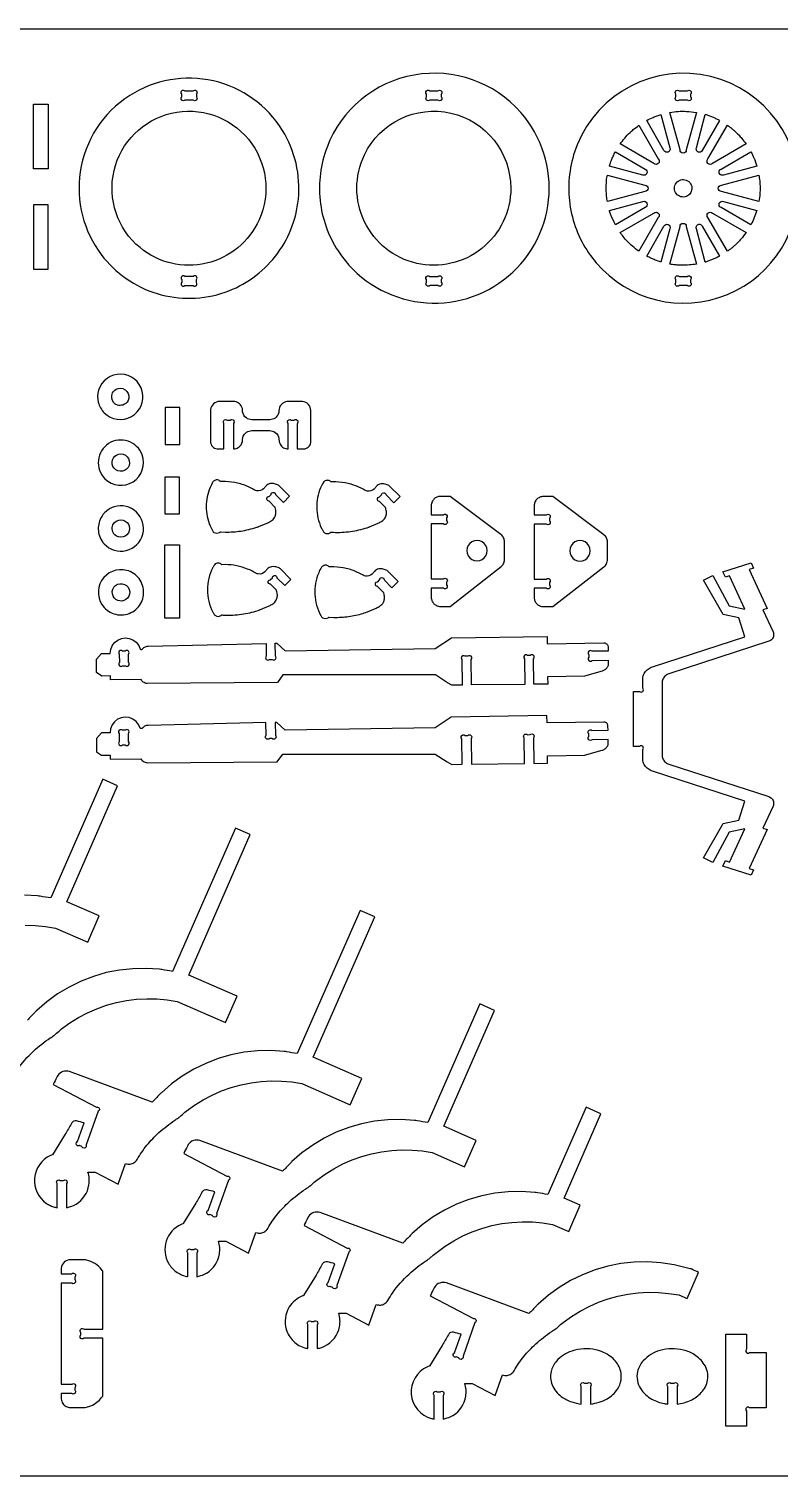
# Model space of a CAD drawing. Extents: x -818 to 922, y -599 to 344.
# Drawn here: x -257 to 232, y -599 to 344 of the extents above; entities that cross this region are included whole.
import ezdxf

# ---------------------------------------------------------------- set-up
doc = ezdxf.new("R2010")
doc.units = 0
doc.header["$MEASUREMENT"] = 0
doc.layers.get('0').update_dxf_attribs({"linetype": 'CONTINUOUS'})
doc.layers.add('SECTIONCUTEDGES', color=18, linetype='CONTINUOUS')

msp = doc.modelspace()

# ---------------------------------------------------------------- linework, layer by layer
for points in [[(922.13, 343.83), (922.13, -599.45), (-818.06, -599.45), (-818.06, 343.83)], [(-244.77, 252.69), (-254.33, 252.69), (-254.33, 294.69), (-244.77, 294.69)], [(-159.13, -40.21), (-168.69, -40.21), (-168.69, 7.64), (-159.13, 7.64)]]:
    msp.add_lwpolyline(points, close=True)
at = {"layer": 'SECTIONCUTEDGES'}
for points in [[(-210.16, 196.75, 0.158451), (-173.73, 171.37, 0.158579), (-129.36, 172.27, 0.143083), (-96.61, 195.61, 0.143219), (-81.6, 232.89, 0.081543), (-83.11, 256.23, 0.08205), (-91.96, 277.73, 0.41824), (-191.63, 300.43, 0.217104), (-223.9, 250.62, 0.09957), (-222.45, 222.25, 0.099953)], [(-55.68, 199.13, 0.43471), (52.34, 180.29, 0.435012), (63.57, 289.31, 0.263114), (-6.04, 313.8, 0.263168), (-62.9, 266.78, 0.118408), (-67.42, 232.08, 0.118485)], [(108.94, 196.2, 0.325322), (192.78, 168.69, 0.325497), (244.7, 239.99, 0.371858), (180.7, 314.15, 0.371962), (98.01, 261.67, 0.115164), (95.83, 227.63, 0.115322)], [(-155.58, 303.48), (-150.27, 303.48, -1), (-148.14, 301.36), (-148.14, 299.6, -1), (-150.27, 297.48), (-155.58, 297.48, -1), (-157.71, 299.6), (-157.71, 301.36, -1)], [(4.18, 303.48), (9.5, 303.48, -1), (11.62, 301.36), (11.62, 299.6, -1), (9.5, 297.48), (4.18, 297.48, -1), (2.06, 299.6), (2.06, 301.36, -1)], [(172.14, 297.44), (166.82, 297.44, -1), (164.7, 299.56), (164.7, 301.32, -1), (166.82, 303.44), (172.14, 303.44, -1), (174.26, 301.32), (174.26, 299.56, -1)], [(-184.9, 201.27, -0.621062), (-164.31, 288.91, -0.621375), (-107.2, 219.35, -0.233521), (-141.6, 191.1, -0.233759)], [(57, 240.01, -0.481507), (-4.39, 191.04, -0.481693), (-38.45, 261.77, -0.349808), (17.97, 288.94, -0.349977)], [(154.98, 288.05), (160.8, 266.31, -1), (156.92, 264.7), (145.67, 284.18, -0.012176), (149.88, 286.19, -0.019565), (152.58, 287.27, -0.009363), (153.78, 287.67, 0.003121)], [(178.05, 289.43), (171.48, 264.92, -1), (167.39, 264.92), (160.82, 289.43, -0.057699), (171.57, 290.1, -0.024823)], [(193.23, 284.23), (181.95, 264.7, -1), (178.07, 266.31), (183.9, 288.08, 0.006199), (184.13, 288.03, -0.0186), (184.35, 287.96), (189, 286.26, -0.018388), (191.13, 285.27, 0.006129)], [(140.55, 281.04), (153.24, 259.06, -1), (150.35, 256.17), (128.38, 268.85, -0.014778), (131.33, 272.61, -0.028539), (134.77, 276.29, -0.018438), (136.91, 278.18, -0.011345)], [(210.5, 268.86), (188.53, 256.17, -1), (185.63, 259.06), (198.31, 281.03, 0.006303), (199.88, 279.9, -0.01891), (201.42, 278.73, -0.017187), (203.26, 277.11, -0.012321), (205.69, 274.7, -0.018926), (207.69, 272.45, -0.012469)], [(125.22, 263.75), (144.71, 252.49, -1), (143.1, 248.6), (121.37, 254.42, -0.012918), (122.71, 258.3, -0.018758), (123.8, 260.9, -0.010898), (124.5, 262.33, 0.003632)], [(217.51, 254.43), (195.77, 248.61, -1), (194.16, 252.49), (213.65, 263.75, -0.026072), (215.57, 259.71, -0.02074)], [(119.98, 248.59), (144.49, 242.02, -1), (144.49, 237.92), (119.98, 231.36, 0.006429), (119.69, 233.13, -0.01929), (119.44, 234.9), (119.18, 239.97), (119.44, 245.05, -0.018896), (119.68, 246.82, 0.006298)], [(171.62, 234.7, -0.761731), (164.87, 243.37, -0.761062), (175.12, 239.39, -0.135678), (174.02, 236.57, -0.135247)], [(218.9, 231.36), (194.39, 237.93, -1), (194.38, 242.02), (218.89, 248.59, -0.005477), (219.36, 244.86, -0.027167), (219.64, 240.25, -0.022163), (219.49, 236.38, -0.016966)], [(121.33, 225.51), (143.1, 231.34, -1), (144.71, 227.46), (125.22, 216.2, -0.020623), (122.34, 222.58, -0.019978), (121.45, 225.06, -0.019766), (121.38, 225.28, 0.006588)], [(213.66, 216.2), (194.16, 227.46, -1), (195.77, 231.34), (217.51, 225.52, -0.023422), (215.83, 220.87, -0.022486)], [(128.37, 211.09), (150.35, 223.78, -1), (153.24, 220.88), (140.56, 198.91, -0.019294), (136.39, 202.23, -0.045903), (130.31, 208.5, -0.008546), (129.4, 209.67, -0.007227)], [(160.82, 190.51), (167.39, 215.02, -1), (171.49, 215.03), (178.05, 190.52, -0.013089), (173.66, 189.98, -0.036535), (166.94, 189.83, -0.015577), (164.22, 190.05, -0.012352)], [(198.32, 198.91), (185.63, 220.88, -1), (188.53, 223.78), (210.5, 211.1, -0.014529), (207.25, 206.94, -0.022653), (204.97, 204.44), (201.42, 201.21, -0.018394), (199.88, 200.04, 0.006131)], [(145.66, 195.75), (156.92, 215.25, -1), (160.81, 213.64), (154.98, 191.9, -0.012234), (151.23, 193.2, -0.017991), (148.74, 194.24, -0.010478), (147.2, 194.99, 0.003492)], [(183.9, 191.87), (178.07, 213.64, -1), (181.95, 215.25), (193.23, 195.73, 0.006248), (191.13, 194.68, -0.018746), (189, 193.68), (184.35, 191.98, -0.018599), (184.13, 191.92, 0.006199)], [(-155.58, 176.54), (-150.27, 176.54, 1), (-148.14, 178.66), (-148.14, 180.42, 1), (-150.27, 182.54), (-155.58, 182.54, 1), (-157.71, 180.42), (-157.71, 178.66, 1)], [(4.18, 182.54), (9.5, 182.54, -1), (11.62, 180.42), (11.62, 178.66, -1), (9.5, 176.54), (4.18, 176.54, -1), (2.06, 178.66), (2.06, 180.42, -1)], [(174.26, 180.38), (174.26, 178.63, -1), (172.14, 176.51), (166.82, 176.51, -1), (164.7, 178.63), (164.7, 180.38, -1), (166.82, 182.51), (172.14, 182.51, -1)], [(-208.23, 93.6, 0.75949), (-183.43, 107.59, 0.759547), (-211.89, 108.43, 0.136656), (-212.12, 100.5, 0.136693)], [(-201.99, 100.22, -0.296821), (-202.86, 106.56, -0.226812), (-199.21, 109.54, -0.287658), (-193.39, 107.59, -0.292131), (-192.66, 101.58, -0.2076), (-196.01, 98.69, -0.142803), (-199.48, 98.62, -0.06574), (-200.62, 99.09, -0.08291)], [(-130.11, 70.08), (-130.11, 86.68, 0.08601), (-130.23, 86.88, -0.186349), (-130.55, 87.77, -0.284949), (-129.68, 89.09, -0.285005), (-128.1, 88.9, -0.066648), (-128.05, 88.84, 0.145329), (-127.99, 88.8), (-126.09, 88.8, 0.08601), (-125.88, 88.92, -0.186349), (-124.99, 89.24, -0.284949), (-123.67, 88.36, -0.285005), (-123.86, 86.79, -0.066648), (-123.92, 86.74, 0.145329), (-123.96, 86.68), (-123.96, 70.08, 0.052408), (-122.21, 70.38, 0.128325), (-119.74, 71.83, 0.197605), (-118.01, 75.97, -0.097222), (-117.53, 78.34, -0.148336), (-115.4, 80.94, -0.139985), (-112.01, 82.03), (-100.21, 82.03, -0.145828), (-96.73, 80.87, -0.209993), (-94.29, 76.84, -0.026239), (-94.2, 75.75, 0.09194), (-93.78, 73.77, 0.131652), (-91.9, 71.32, 0.131653), (-89.04, 70.13, 0.024549), (-88.65, 70.1, -0.008181), (-88.26, 70.08), (-88.26, 86.68, 0.08601), (-88.38, 86.88, -0.186349), (-88.7, 87.77, -0.284949), (-87.83, 89.09, -0.285005), (-86.25, 88.9, -0.066648), (-86.2, 88.84, 0.145329), (-86.14, 88.8), (-84.38, 88.8, 0.079593), (-84.15, 88.93, -0.210465), (-83.11, 89.22, -0.269976), (-81.92, 88.28, -0.269963), (-82.16, 86.79, -0.065724), (-82.21, 86.73, 0.145463), (-82.26, 86.68), (-82.26, 70.08, 0.002017), (-77.98, 70.12, 0.096696), (-76.38, 70.46, 0.147636), (-74.31, 72.18, 0.140954), (-73.46, 74.86), (-73.46, 95.08, 0.17911), (-75.08, 99.12, 0.186027), (-78.83, 101.02, 0.012625), (-79.03, 101.04, 0.006307), (-79.44, 101.05), (-88.26, 101.05, 0.145828), (-91.74, 99.89, 0.209993), (-94.18, 95.86, 0.026239), (-94.27, 94.77, -0.09194), (-94.69, 92.79, -0.148336), (-96.82, 90.19, -0.139985), (-100.21, 89.1), (-112.01, 89.1, -0.145828), (-115.49, 90.26, -0.209993), (-117.94, 94.3, -0.026239), (-118.02, 95.39, 0.09194), (-118.44, 97.37, 0.148336), (-120.58, 99.97, 0.139985), (-123.96, 101.05), (-132.93, 101.05, 0.17911), (-136.97, 99.44, 0.186027), (-138.87, 95.69, 0.012625), (-138.89, 95.49, 0.006307), (-138.91, 95.08), (-138.91, 74.86, 0.17911), (-137.62, 71.63, 0.185411), (-134.61, 70.11, 0.029365), (-133.71, 70.07, -0.004893)], [(-207.84, 50.67, 0.351914), (-189.45, 48.66, 0.351881), (-183.53, 66.19, 0.47942), (-205.35, 73.56, 0.479384)], [(-201.78, 57.51, -0.256361), (-202.81, 62.88, -0.256996), (-198.83, 66.61, -0.591095), (-192.02, 59.36, -0.591899)], [(-91.38, 35.19), (-87.3, 39.23), (-94.11, 46.1, 0.061834), (-95.1, 46.7, 0.071753), (-97.82, 47.48, 0.070796), (-99.91, 47.47, 0.180454), (-102.81, 45.87, 0.028701), (-103.5, 44.96, -0.064537), (-104.26, 44.11, -0.217452), (-108.7, 42.78, -0.101565), (-110.13, 43.29, 0.041153), (-115.57, 45.99, 0.049712), (-123.12, 48.16, 0.047932), (-131.24, 48.85, 0.029051), (-132.17, 48.78, -0.120977), (-132.41, 48.81, -0.127528), (-132.63, 48.96, 0.109877), (-133.48, 49.6, 0.146598), (-135.25, 49.84, 0.139937), (-136.93, 49.05, 0.08355), (-137.36, 48.54, 0.02938), (-139.17, 44.92, 0.101616), (-141.7, 32.57, 0.099445), (-139.17, 19.94, 0.034322), (-137.41, 16.44, 0.123945), (-136.63, 15.66, 0.1368), (-134.79, 15.14, 0.136799), (-132.94, 15.66, 0.077822), (-132.69, 15.87, -0.14103), (-132.41, 16.06), (-129.21, 15.9, 0.043069), (-119.07, 16.55, 0.041404), (-108.79, 18.99, 0.004978), (-107.85, 19.31, 0.008098), (-107.28, 19.52), (-101.57, 21.93, 0.024375), (-99.29, 23.14, 0.129126), (-97.12, 25.35, 0.09051), (-96.28, 27.73, 0.090384), (-96.33, 30.25, 0.012931), (-96.71, 31.87, 0.06611), (-96.83, 32.17), (-100.69, 36.06, 0.08601), (-100.92, 36.12, -0.186349), (-101.77, 36.53, -0.284949), (-102.08, 38.08, -0.285005), (-100.83, 39.05, -0.066648), (-100.75, 39.05, 0.145329), (-100.67, 39.06), (-99.42, 40.3, 0.08601), (-99.37, 40.53, -0.186349), (-98.95, 41.38, -0.284949), (-97.4, 41.69, -0.285005), (-96.43, 40.44, -0.066648), (-96.43, 40.36, 0.145329), (-96.42, 40.28)], [(-19.3, 34.94), (-15.22, 38.99), (-22.03, 45.85, 0.061834), (-23.02, 46.45, 0.071753), (-25.74, 47.23, 0.070796), (-27.83, 47.22, 0.180454), (-30.73, 45.62, 0.028701), (-31.43, 44.71, -0.064537), (-32.18, 43.86, -0.217452), (-36.62, 42.53, -0.101565), (-38.05, 43.04, 0.041153), (-43.49, 45.75, 0.049712), (-51.05, 47.91, 0.047932), (-59.16, 48.6, 0.029051), (-60.09, 48.53, -0.120977), (-60.33, 48.56, -0.143915), (-60.61, 48.77, 0.106181), (-61.11, 49.2, 0.153336), (-63.04, 49.59, 0.153374), (-64.86, 48.8, 0.08355), (-65.28, 48.29, 0.02938), (-67.09, 44.67, 0.105944), (-69.62, 31.78, 0.10377), (-66.64, 18.7, 0.006426), (-66.41, 18.21, 0.006464), (-66.16, 17.72, 0.0153), (-65.25, 16.1, 0.121465), (-64.56, 15.41, 0.1368), (-62.71, 14.89, 0.136799), (-60.87, 15.41, 0.078657), (-60.61, 15.62, -0.143569), (-60.33, 15.81, -0.1092), (-60.01, 15.83, 0.026431), (-58.73, 15.71, 0.044729), (-47.58, 16.24, 0.044729), (-36.71, 18.74, 0.004978), (-35.77, 19.06, 0.008098), (-35.2, 19.27), (-29.49, 21.68, 0.024375), (-27.22, 22.89, 0.129126), (-25.04, 25.1, 0.09051), (-24.18, 27.53, 0.094759), (-24.25, 30, 0.002266), (-24.6, 31.55, 0.072469), (-24.75, 31.92), (-28.61, 35.81, 0.08601), (-28.84, 35.87, -0.186349), (-29.69, 36.28, -0.284949), (-30, 37.83, -0.285005), (-28.75, 38.8, -0.066648), (-28.67, 38.8, 0.145329), (-28.59, 38.81), (-27.35, 40.05, 0.08601), (-27.29, 40.28, -0.186349), (-26.88, 41.13, -0.284949), (-25.32, 41.44, -0.285005), (-24.35, 40.19, -0.066648), (-24.36, 40.11, 0.145329), (-24.35, 40.04)], [(5.12, 27.19), (13.04, 27.19, -1), (15.16, 25.07), (15.16, 23.31, -1), (13.04, 21.19), (5.12, 21.19), (5.12, -14.67), (13.04, -14.67, -1), (15.16, -16.79), (15.16, -18.54, -1), (13.04, -20.67), (5.12, -20.67), (5.12, -26.62), (5.15, -27.23), (5.24, -27.82), (5.39, -28.4), (5.59, -28.94), (5.84, -29.47), (6.14, -29.96), (6.48, -30.42), (6.87, -30.84), (7.29, -31.23), (7.75, -31.57), (8.24, -31.87), (8.77, -32.12), (9.32, -32.33), (9.89, -32.47), (10.48, -32.56), (11.09, -32.59), (17.36, -32.59), (50.62, -6.67), (51.14, -6.21), (51.6, -5.71), (51.99, -5.16), (52.32, -4.58), (52.58, -3.95), (52.77, -3.31), (52.89, -2.64), (52.93, -1.95), (52.93, 9.47), (52.89, 10.17), (52.76, 10.85), (52.57, 11.51), (52.29, 12.14), (51.95, 12.74), (51.54, 13.29), (51.07, 13.8), (50.53, 14.25), (17.36, 39.12), (11.09, 39.12), (10.48, 39.09), (9.89, 39), (9.32, 38.85), (8.77, 38.65), (8.24, 38.4), (7.75, 38.1), (7.29, 37.75), (6.87, 37.37), (6.48, 36.94), (6.14, 36.48), (5.84, 35.99), (5.59, 35.47), (5.39, 34.92), (5.24, 34.35), (5.15, 33.75), (5.12, 33.14)], [(74.03, -30.95), (74.45, -31.34), (74.91, -31.68), (75.41, -31.98), (75.93, -32.23), (76.48, -32.43), (77.05, -32.58), (77.64, -32.67), (78.25, -32.7), (84.52, -32.7), (117.78, -6.77), (118.3, -6.32), (118.76, -5.82), (119.15, -5.27), (119.48, -4.68), (119.74, -4.06), (119.93, -3.42), (120.05, -2.75), (120.09, -2.06), (120.09, 9.36), (120.05, 10.06), (119.92, 10.75), (119.73, 11.41), (119.46, 12.04), (119.11, 12.63), (118.7, 13.19), (118.23, 13.69), (117.7, 14.14), (84.52, 39.01), (78.25, 39.01), (77.64, 38.98), (77.05, 38.89), (76.48, 38.74), (75.93, 38.54), (75.41, 38.29), (74.91, 37.99), (74.45, 37.65), (74.03, 37.26), (73.64, 36.84), (73.3, 36.38), (73, 35.88), (72.75, 35.36), (72.55, 34.81), (72.4, 34.24), (72.31, 33.65), (72.28, 33.03), (72.28, 27.08), (80.2, 27.08, -1), (82.32, 24.96), (82.32, 23.2, -1), (80.2, 21.08), (72.28, 21.08), (72.28, -14.77), (80.2, -14.77, -1), (82.32, -16.9), (82.32, -18.65, -1), (80.2, -20.77), (72.28, -20.77), (72.28, -26.73), (72.31, -27.34), (72.4, -27.93), (72.55, -28.5), (72.75, -29.05), (73, -29.57), (73.3, -30.07), (73.64, -30.53)], [(-208.31, 8.25, 0.275549), (-193.83, 3.84, 0.275918), (-183.08, 14.49, 0.271811), (-187.21, 28.88, 0.271922), (-201.78, 32.28, 0.199937), (-210.41, 25.07, 0.143119), (-212.07, 16.67, 0.083089), (-210.92, 12.25, 0.079579)], [(-202.24, 15.24, -0.155223), (-202.98, 18.86, -0.313109), (-198.81, 23.68, -0.57487), (-191.92, 16.69, -0.57607), (-201.4, 14.17, -0.029852), (-201.91, 14.75, -0.039166)], [(-208.23, -33.34, 0.173943), (-199.49, -37.98, 0.17116), (-189.64, -36.04, 0.170359), (-183.55, -28.8, 0.164201), (-183.19, -19.02, 0.092351), (-185.55, -14.41, 0.167008), (-193.61, -9.11, 0.331227), (-209.94, -15.79, 0.331553)], [(-90.49, -19.02), (-86.41, -14.97), (-93.22, -8.11, 0.061834), (-94.21, -7.51, 0.071753), (-96.93, -6.73, 0.070796), (-99.03, -6.74, 0.180454), (-101.92, -8.34, 0.028701), (-102.62, -9.25, -0.064537), (-103.37, -10.1, -0.217452), (-107.81, -11.43, -0.101565), (-109.24, -10.92, 0.041153), (-114.68, -8.21, 0.046108), (-121.81, -6.11, 0.046145), (-129.2, -5.35), (-131.52, -5.4, -0.12534), (-131.74, -5.24, 0.109514), (-132.6, -4.6, 0.209609), (-135.21, -4.58, 0.125437), (-136.29, -5.4, 0.040174), (-136.5, -5.72, 0.008606), (-137.35, -7.32, 0.118988), (-140.84, -21.78, 0.118988), (-137.35, -36.24, 0.017441), (-136.46, -37.84, 0.121465), (-135.75, -38.55, 0.1368), (-133.9, -39.06, 0.136799), (-132.06, -38.55, 0.078657), (-131.8, -38.33, -0.143569), (-131.52, -38.15, -0.1092), (-131.2, -38.13, 0.026431), (-129.92, -38.25, 0.044729), (-118.78, -37.72, 0.044729), (-107.9, -35.22, 0.004978), (-106.96, -34.9, 0.008098), (-106.39, -34.69), (-100.68, -32.27, 0.030376), (-98.32, -30.98, 0.135943), (-96.01, -28.46, 0.086245), (-95.35, -26.32, 0.081858), (-95.44, -23.96, 0.012931), (-95.82, -22.34, 0.06611), (-95.94, -22.04), (-99.8, -18.15, 0.08601), (-100.03, -18.09, -0.186349), (-100.88, -17.68, -0.284949), (-101.19, -16.13, -0.285005), (-99.94, -15.16, -0.066648), (-99.86, -15.16, 0.145329), (-99.79, -15.15), (-98.54, -13.91, 0.08601), (-98.48, -13.68, -0.186349), (-98.07, -12.83, -0.284949), (-96.51, -12.51, -0.285005), (-95.54, -13.77, -0.066648), (-95.55, -13.85, 0.145329), (-95.54, -13.92)], [(-20.55, -20.41), (-16.48, -16.37), (-23.29, -9.51, 0.061834), (-24.27, -8.91, 0.071753), (-26.99, -8.13, 0.070796), (-29.09, -8.14, 0.180454), (-31.99, -9.73, 0.028701), (-32.68, -10.64, -0.064537), (-33.44, -11.5, -0.217452), (-37.88, -12.82, -0.101565), (-39.31, -12.31, 0.041153), (-44.75, -9.61, 0.049712), (-52.3, -7.44, 0.047932), (-60.42, -6.76, 0.030378), (-61.35, -6.82, -0.12906), (-61.59, -6.8, -0.124737), (-61.75, -6.68, 0.087165), (-62.36, -6.16, 0.160133), (-64.26, -5.75, 0.153374), (-66.11, -6.55, 0.08355), (-66.54, -7.07, 0.02938), (-68.34, -10.68, 0.114664), (-70.84, -24.67, 0.112453), (-66.9, -38.6, 0.018916), (-66.49, -39.29, 0.113433), (-65.81, -39.95, 0.1368), (-63.97, -40.46, 0.136799), (-62.12, -39.95, 0.077822), (-61.87, -39.73, -0.14103), (-61.58, -39.55), (-58.39, -39.71, 0.039745), (-48.84, -39.16, 0.039745), (-39.49, -37.1, 0.006634), (-37.68, -36.52, 0.009757), (-36.46, -36.09), (-30.74, -33.67, 0.030376), (-28.38, -32.38, 0.135943), (-26.08, -29.85, 0.086245), (-25.42, -27.71, 0.081858), (-25.51, -25.36, 0.012931), (-25.88, -23.74, 0.06611), (-26.01, -23.44), (-29.86, -19.55, 0.08601), (-30.09, -19.49, -0.186349), (-30.95, -19.08, -0.284949), (-31.26, -17.52, -0.285005), (-30.01, -16.55, -0.066648), (-29.93, -16.56, 0.145329), (-29.85, -16.55), (-28.6, -15.31, 0.08601), (-28.54, -15.08, -0.186349), (-28.13, -14.22, -0.284949), (-26.58, -13.91, -0.285005), (-25.61, -15.16, -0.066648), (-25.61, -15.24, 0.145329), (-25.6, -15.32)], [(195.43, -201.81), (197.03, -198.31), (199.78, -199.2), (209.75, -177.5), (199.39, -179.76), (188.7, -199.54), (182.78, -196.41), (195.56, -174.15), (205.67, -171.94), (209.69, -159.56), (149.36, -139.99), (148.61, -139.71), (147.89, -139.37), (147.2, -138.97), (146.54, -138.52), (145.93, -138.01), (145.36, -137.46), (144.84, -136.85), (144.37, -136.21), (143.95, -135.53), (143.6, -134.82), (143.3, -134.08), (143.07, -133.32), (143.07, -126.02, 1), (140.95, -123.9), (137.15, -123.9), (137.15, -88.03), (140.95, -88.03, 1), (143.07, -85.91), (143.07, -78.61), (143.3, -77.85), (143.6, -77.11), (143.95, -76.4), (144.37, -75.72), (144.84, -75.08), (145.36, -74.48), (145.93, -73.92), (146.54, -73.41), (147.2, -72.96), (147.89, -72.56), (148.61, -72.22), (149.36, -71.95), (209.69, -52.37), (205.67, -39.99), (195.56, -37.78), (182.78, -15.52), (188.7, -12.39), (199.39, -32.17), (209.75, -34.43), (199.78, -12.73), (197.03, -13.62), (195.43, -10.12), (213.75, -4.17), (215.36, -7.68), (212.61, -8.57), (224.27, -33.95), (221.52, -34.84), (228.08, -49.12), (228.3, -49.72), (228.44, -50.34), (228.49, -50.98), (228.45, -51.61), (228.33, -52.24), (228.11, -52.84), (227.81, -53.4), (227.44, -53.92), (227, -54.38), (226.5, -54.78), (225.94, -55.1), (225.35, -55.34), (160.19, -76.48), (159.55, -76.72), (158.94, -77.03), (158.37, -77.41), (157.84, -77.84), (157.35, -78.32), (156.92, -78.85), (156.55, -79.43), (156.24, -80.04), (155.99, -80.68), (155.81, -81.34), (155.71, -82.01), (155.67, -82.7), (155.67, -129.23), (155.71, -129.92), (155.81, -130.59), (155.99, -131.25), (156.24, -131.89), (156.55, -132.5), (156.92, -133.08), (157.35, -133.61), (157.84, -134.1), (158.37, -134.53), (158.94, -134.9), (159.55, -135.21), (160.19, -135.46), (225.35, -156.6), (225.94, -156.83), (226.5, -157.15), (227, -157.55), (227.44, -158.01), (227.81, -158.53), (228.11, -159.09), (228.33, -159.69), (228.45, -160.32), (228.49, -160.96), (228.44, -161.59), (228.3, -162.22), (228.08, -162.81), (221.52, -177.09), (224.27, -177.98), (212.61, -203.36), (215.36, -204.26), (213.75, -207.76)], [(-202.42, -25.87, -0.600683), (-196.48, -17.78, -0.6007), (-193.09, -27.22, -0.249453), (-198.12, -29.03, -0.249466)], [(-213.22, -75.64), (-213.27, -67.05), (-209.95, -63.35), (-204.32, -63.27), (-204.02, -60.68), (-203.05, -58.26), (-201.5, -56.16), (-199.45, -54.55), (-197.06, -53.51), (-194.48, -53.13), (-191.89, -53.44), (-189.47, -54.4), (-187.38, -55.95), (-185.76, -58), (-184.73, -60.39), (-184.61, -60.47), (-184.49, -60.54), (-184.36, -60.59), (-184.23, -60.62), (-184.09, -60.64), (-183.95, -60.64), (-183.82, -60.62), (-183.68, -60.58), (-183.56, -60.52), (-183.44, -60.45), (-183.33, -60.36), (-183.23, -60.26), (-182.83, -59.83), (-182.37, -59.45), (-181.87, -59.13), (-181.33, -58.87), (-180.77, -58.68), (-180.19, -58.55), (-179.59, -58.5), (-102.64, -56.71), (-102.54, -65.02, 1), (-100.39, -67.12), (-98.63, -67.1, 1), (-96.54, -64.95), (-96.64, -56.57), (-95.56, -56.55), (-90.14, -61.57), (7.73, -60.12), (18.24, -53.09), (80.67, -52.17), (80.74, -56.95), (117.74, -56.35), (118.09, -56.36), (118.44, -56.42), (118.78, -56.52), (119.1, -56.67), (119.39, -56.86), (119.66, -57.09), (119.9, -57.35), (120.09, -57.64), (120.25, -57.96), (120.36, -58.3), (120.42, -58.64), (120.44, -58.99), (120.51, -61.66), (110, -61.83, 1), (107.91, -63.98), (107.94, -65.74, 1), (110.1, -67.82), (120.58, -67.66), (120.62, -70.63), (120.48, -71.11), (120.3, -71.58), (120.08, -72.03), (119.82, -72.46), (119.52, -72.86), (119.19, -73.23), (118.82, -73.58), (118.43, -73.89), (118.01, -74.16), (117.57, -74.4), (117.11, -74.59), (116.63, -74.75), (105.17, -78.01), (81.03, -78.39), (81.11, -83.18), (72.11, -83.31), (71.87, -66.62, 1), (69.72, -64.53), (67.96, -64.56, 1), (65.87, -66.71), (66.11, -83.38), (31.33, -83.81), (31.12, -67.19, 1), (28.98, -65.1), (27.22, -65.12, 1), (25.13, -67.27), (25.33, -83.89), (18.57, -83.94), (15.66, -82.3), (7.78, -77.18), (-91.74, -77.18), (-95.26, -82.26), (-180.15, -82.84), (-180.87, -82.74), (-181.55, -82.55), (-182.21, -82.27), (-182.81, -81.9), (-183.36, -81.45), (-183.83, -80.92), (-184.23, -80.33), (-204.2, -80.47), (-204.22, -77.94), (-209.85, -77.97)], [(-192.37, -69.1), (-192.41, -63.78, 1), (-194.54, -61.68), (-196.3, -61.69, 1), (-198.41, -63.82), (-198.37, -69.14, 1), (-196.24, -71.25), (-194.48, -71.24, 1)], [(-213.28, -127.27), (-209.92, -129.6), (-204.29, -129.56), (-204.27, -132.1), (-184.3, -131.96), (-183.9, -132.55), (-183.42, -133.07), (-182.88, -133.53), (-182.27, -133.9), (-181.62, -134.18), (-180.93, -134.37), (-180.22, -134.46), (-95.33, -133.89), (-91.81, -128.81), (7.71, -128.81), (15.59, -133.92), (18.5, -135.57), (25.27, -135.51), (25.06, -118.9, -1), (27.15, -116.75), (28.91, -116.73, -1), (31.06, -118.82), (31.26, -135.44), (66.04, -135.01), (65.8, -118.34, -1), (67.89, -116.19), (69.65, -116.16, -1), (71.8, -118.25), (72.04, -134.94), (81.04, -134.81), (80.96, -130.02), (105.11, -129.64), (116.56, -126.38), (117.04, -126.22), (117.5, -126.03), (117.94, -125.79), (118.36, -125.52), (118.76, -125.21), (119.12, -124.86), (119.45, -124.49), (119.75, -124.08), (120.01, -123.66), (120.24, -123.21), (120.42, -122.74), (120.55, -122.26), (120.51, -119.28), (110.03, -119.45, -1), (107.87, -117.37), (107.85, -115.61, -1), (109.93, -113.45), (120.45, -113.28), (120.37, -110.62), (120.36, -110.27), (120.29, -109.92), (120.18, -109.59), (120.03, -109.27), (119.83, -108.98), (119.59, -108.72), (119.33, -108.49), (119.03, -108.3), (118.71, -108.15), (118.37, -108.05), (118.02, -107.99), (117.67, -107.98), (80.67, -108.58), (80.6, -103.79), (18.17, -104.72), (7.66, -111.74), (-90.2, -113.2), (-95.62, -108.17), (-96.71, -108.2), (-96.61, -116.58, -1), (-98.7, -118.73), (-100.46, -118.75, -1), (-102.61, -116.65), (-102.71, -108.34), (-179.66, -110.13), (-180.25, -110.18), (-180.84, -110.3), (-181.4, -110.5), (-181.94, -110.75), (-182.44, -111.08), (-182.89, -111.46), (-183.3, -111.89), (-183.4, -111.99), (-183.5, -112.08), (-183.62, -112.15), (-183.75, -112.21), (-183.88, -112.24), (-184.02, -112.27), (-184.16, -112.27), (-184.3, -112.25), (-184.43, -112.22), (-184.56, -112.17), (-184.68, -112.1), (-184.79, -112.02), (-185.83, -109.63), (-187.44, -107.58), (-189.54, -106.03), (-191.96, -105.07), (-194.55, -104.76), (-197.13, -105.14), (-199.52, -106.18), (-201.57, -107.79), (-203.12, -109.88), (-204.08, -112.31), (-204.39, -114.9), (-210.02, -114.98), (-213.34, -118.68)], [(-196.3, -122.88), (-194.55, -122.87, 1), (-192.44, -120.73), (-192.48, -115.41, 1), (-194.61, -113.31), (-196.37, -113.32, 1), (-198.48, -115.45), (-198.44, -120.77, 1)], [(-238.9, -424.52), (-238.9, -408.97, 0.08601), (-239.02, -408.76, -0.186349), (-239.34, -407.87, -0.284949), (-238.47, -406.55, -0.285005), (-236.9, -406.74, -0.066648), (-236.84, -406.8, 0.145329), (-236.78, -406.85), (-235.02, -406.85, 0.08601), (-234.82, -406.72, -0.186349), (-233.92, -406.41, -0.284949), (-232.6, -407.28, -0.285005), (-232.79, -408.85, -0.066648), (-232.85, -408.9, 0.145329), (-232.9, -408.97), (-232.9, -424.52, 0.020963), (-230.28, -423.83, 0.061647), (-226.59, -422.17, 0.220567), (-218.24, -409.72, 0.114184), (-218.83, -401.36), (-214.05, -401.36), (-199.15, -409.23), (-194.38, -395.77, 0.110316), (-191.31, -396.11, 0.121881), (-188.68, -395.14, 0.112814), (-186.76, -393.07, -0.038886), (-180.36, -383.79, -0.039453), (-172.57, -375.59, -0.033728), (-162.16, -367.44, -0.013715), (-160.99, -366.69, 0.024577), (-159.83, -365.91, 0.026089), (-158.03, -364.42, -0.020061), (-154.74, -361.62), (-149.35, -357.7), (-143.69, -354.18), (-137.8, -351.07), (-131.7, -348.39), (-125.42, -346.16), (-119, -344.39), (-112.47, -343.07), (-105.86, -342.24), (-99.2, -341.87), (-92.54, -341.99), (-85.91, -342.58), (-79.33, -343.65), (-47.78, -357.45), (-40.28, -340.31), (-71.83, -326.5), (-31.78, -234.92), (-41.35, -230.72), (-82.35, -324.03, -0.002171), (-89.23, -322.94, 0.013028), (-90.95, -322.7), (-99.64, -322.12), (-108.35, -322.29), (-117, -323.22), (-125.55, -324.89), (-133.92, -327.3), (-142.04, -330.43), (-149.87, -334.25), (-157.33, -338.74), (-164.38, -343.85), (-170.95, -349.56, 0.013028), (-172.18, -350.79, -0.002171), (-177.01, -355.81), (-230.9, -335.85, 0.161142), (-235.21, -335.85, 0.167596), (-238.51, -338.37, 0.03262), (-239.16, -339.51, -0.002417), (-241.49, -344.19), (-213.31, -359.08, 0.09055), (-213.06, -359.05, -0.212359), (-212.07, -359.19, -0.269976), (-211.42, -360.43, -0.269963), (-212.17, -361.6, -0.070277), (-212.24, -361.63, 0.159377), (-212.3, -361.66), (-220.04, -383.47, 0.076692), (-219.99, -383.74, -0.209964), (-220.09, -384.84, -0.269976), (-221.41, -385.63, -0.269963), (-222.75, -384.87, -0.064517), (-222.78, -384.8, 0.141785), (-222.82, -384.73), (-224.45, -384.08, 0.088915), (-224.68, -384.12, -0.186846), (-225.61, -384.11, -0.284949), (-226.52, -382.85, -0.285005), (-225.8, -381.47, -0.067854), (-225.73, -381.44, 0.149011), (-225.66, -381.4), (-221.33, -369.18, 0.000984), (-226.25, -368, 0.161021), (-228.09, -368.16, 0.167951), (-229.61, -369.54, -0.009744), (-233.63, -376.59), (-241.92, -389.96, -0.104608), (-242.17, -390.1, 0.035992), (-243.27, -390.5, 0.271691), (-253.76, -405.36, 0.272097), (-245.9, -421.73, 0.041095), (-243.35, -423.16, 0.04113), (-240.59, -424.15, 0.017881), (-239.75, -424.35, -0.00596)], [(-153.76, -469.49), (-153.76, -453.93, 0.08601), (-153.88, -453.73, -0.186349), (-154.19, -452.83, -0.284949), (-153.32, -451.51, -0.285005), (-151.75, -451.7, -0.066648), (-151.7, -451.76, 0.145329), (-151.63, -451.81), (-149.88, -451.81, 0.08601), (-149.67, -451.69, -0.186349), (-148.78, -451.37, -0.284949), (-147.46, -452.24, -0.285005), (-147.65, -453.81, -0.066648), (-147.71, -453.87, 0.145329), (-147.76, -453.93), (-147.76, -469.49, 0.020963), (-145.13, -468.79, 0.061647), (-141.45, -467.14, 0.220567), (-133.09, -454.68, 0.114184), (-133.69, -446.33), (-128.9, -446.33), (-114.01, -454.19), (-109.23, -440.74, 0.110316), (-106.17, -441.07, 0.121881), (-103.54, -440.1, 0.112814), (-101.61, -438.04, -0.038886), (-95.22, -428.76, -0.039453), (-87.43, -420.56, -0.033728), (-77.02, -412.41, -0.013715), (-75.84, -411.65, 0.024577), (-74.68, -410.87, 0.026089), (-72.89, -409.38, -0.020061), (-69.59, -406.58), (-64.2, -402.66), (-58.55, -399.14), (-52.65, -396.03), (-46.55, -393.36), (-40.27, -391.12), (-33.85, -389.35), (-27.32, -388.04), (-20.71, -387.2), (-14.06, -386.84), (-7.4, -386.95), (-0.76, -387.55), (5.81, -388.62), (26.85, -397.82), (34.35, -380.67), (13.31, -371.47), (46.37, -295.88), (36.77, -291.67), (2.79, -369, -0.002171), (-4.09, -367.9, 0.013028), (-5.81, -367.66), (-14.5, -367.08), (-23.2, -367.25), (-31.86, -368.18), (-40.41, -369.86), (-48.77, -372.27), (-56.9, -375.4), (-64.72, -379.22), (-72.19, -383.7), (-79.23, -388.81), (-85.81, -394.52, 0.013028), (-87.04, -395.75, -0.002171), (-91.86, -400.78), (-145.76, -380.82, 0.161142), (-150.07, -380.82, 0.167596), (-153.37, -383.34, 0.03262), (-154.02, -384.47, -0.002417), (-156.35, -389.15), (-128.16, -404.04, 0.09698), (-127.95, -404.02, -0.188225), (-127.07, -404.08, -0.284949), (-126.27, -405.31, -0.285005), (-127.02, -406.57, -0.071202), (-127.09, -406.59, 0.159243), (-127.16, -406.63), (-134.89, -428.43, 0.076692), (-134.85, -428.71, -0.209964), (-134.94, -429.8, -0.269976), (-136.27, -430.59, -0.269963), (-137.61, -429.83, -0.064517), (-137.64, -429.76, 0.141785), (-137.68, -429.7), (-139.31, -429.05, 0.088915), (-139.54, -429.09, -0.186846), (-140.47, -429.07, -0.284949), (-141.38, -427.81, -0.285005), (-140.66, -426.44, -0.067854), (-140.59, -426.41, 0.149011), (-140.52, -426.37), (-136.18, -414.14, 0.000984), (-141.11, -412.96, 0.161021), (-142.95, -413.12, 0.167951), (-144.46, -414.5, -0.009744), (-148.49, -421.55), (-156.77, -434.92, -0.104608), (-157.03, -435.06, 0.035992), (-158.13, -435.46, 0.211334), (-167.82, -446.32, 0.211919), (-166.29, -460.76, 0.104197), (-161.42, -466.2, 0.101482), (-154.61, -469.32, 0.013414), (-154.18, -469.41, -0.004471)], [(-75.31, -516.36), (-75.31, -500.81, 0.08601), (-75.43, -500.6, -0.186349), (-75.75, -499.71, -0.284949), (-74.88, -498.39, -0.285005), (-73.3, -498.58, -0.066648), (-73.25, -498.64, 0.145329), (-73.19, -498.69), (-71.43, -498.69, 0.08601), (-71.23, -498.57, -0.186349), (-70.33, -498.25, -0.284949), (-69.01, -499.12, -0.285005), (-69.2, -500.69, -0.066648), (-69.26, -500.75, 0.145329), (-69.31, -500.81), (-69.31, -516.36, 0.023544), (-66.34, -515.56, 0.03569), (-64.46, -514.81, 0.236612), (-54.75, -502.13, 0.122364), (-55.24, -493.2), (-50.46, -493.2), (-35.56, -501.07), (-30.78, -487.61, 0.09929), (-27.98, -487.98, 0.110758), (-25.55, -487.26, 0.133074), (-23.3, -485.07, -0.017801), (-20.18, -480.18, -0.056835), (-9.35, -467.79, -0.035533), (1.43, -459.28, -0.013715), (2.6, -458.53, 0.024577), (3.76, -457.75, 0.026089), (5.56, -456.26, -0.020061), (8.86, -453.46), (14.24, -449.54), (19.9, -446.02), (25.79, -442.91), (31.89, -440.23), (38.17, -438), (44.59, -436.23), (51.13, -434.92), (57.74, -434.08), (64.39, -433.72), (71.05, -433.83), (77.69, -434.42), (84.26, -435.49), (94.78, -440.09), (102.28, -422.95), (91.76, -418.35), (115.83, -363.3), (106.19, -359.07), (81.24, -415.87, -0.002171), (74.36, -414.78, 0.013028), (72.64, -414.54), (63.95, -413.96), (55.24, -414.13), (46.59, -415.06), (38.04, -416.74), (29.68, -419.15), (21.55, -422.27), (13.73, -426.09), (6.26, -430.58), (-0.78, -435.69), (-7.36, -441.4, 0.013028), (-8.59, -442.63, -0.002171), (-13.42, -447.65), (-67.31, -427.69, 0.161142), (-71.62, -427.69, 0.167596), (-74.92, -430.21, 0.03262), (-75.57, -431.35, -0.002417), (-77.9, -436.03), (-49.72, -450.92, 0.09698), (-49.5, -450.89, -0.188225), (-48.62, -450.95, -0.284949), (-47.83, -452.18, -0.285005), (-48.57, -453.44, -0.071202), (-48.64, -453.47, 0.159243), (-48.71, -453.5), (-56.44, -475.31, 0.076692), (-56.4, -475.58, -0.209964), (-56.5, -476.68, -0.269976), (-57.82, -477.47, -0.269963), (-59.16, -476.71, -0.064517), (-59.19, -476.64, 0.141785), (-59.23, -476.57), (-60.86, -475.92, 0.082495), (-61.12, -475.97, -0.210967), (-62.17, -475.87, -0.269976), (-62.93, -474.6, -0.269963), (-62.2, -473.31, -0.06693), (-62.14, -473.28, 0.149145), (-62.07, -473.24), (-57.74, -461.02, 0.000984), (-62.66, -459.84, 0.161021), (-64.5, -460, 0.167951), (-66.02, -461.38, -0.009744), (-70.04, -468.43), (-78.32, -481.8, -0.129096), (-78.61, -481.93, 0.054431), (-78.92, -482.02, 0.156273), (-87.5, -489.24, 0.217069), (-89.47, -503.88, 0.127249), (-84.8, -511.56, 0.127512), (-77, -515.99, 0.017881), (-76.16, -516.19, -0.00596)], [(-209.12, -509.63), (-221.47, -509.63, 0.079593), (-221.7, -509.77, -0.210465), (-222.74, -510.06, -0.269976), (-223.93, -509.12, -0.269963), (-223.69, -507.62, -0.065724), (-223.64, -507.57, 0.145463), (-223.59, -507.51), (-223.59, -505.75, 0.08601), (-223.71, -505.55, -0.186349), (-224.03, -504.66, -0.284949), (-223.16, -503.33, -0.285005), (-221.59, -503.53, -0.066648), (-221.53, -503.58, 0.145329), (-221.47, -503.63), (-209.12, -503.63), (-209.12, -466.09, 0.084752), (-209.25, -465.83, 0.003619), (-209.96, -464.91, 0.086498), (-214.35, -460.94, 0.086818), (-219.8, -458.7, 0.011122), (-220.8, -458.5, 0.021494), (-221.32, -458.44), (-230.27, -458.44, 0.17911), (-234.35, -460.06, 0.186027), (-236.26, -463.84, 0.033765), (-236.33, -465.74, -0.008515), (-236.3, -467.63), (-229.45, -467.63, 0.08601), (-229.25, -467.51, -0.186349), (-228.36, -467.19, -0.284949), (-227.03, -468.06, -0.285005), (-227.23, -469.64, -0.066648), (-227.28, -469.69, 0.145329), (-227.33, -469.75), (-227.33, -471.51, 0.079593), (-227.2, -471.75, -0.210465), (-226.91, -472.78, -0.269976), (-227.85, -473.97, -0.269963), (-229.34, -473.73, -0.065724), (-229.39, -473.68, 0.145463), (-229.45, -473.63), (-236.3, -473.63), (-236.3, -539.63), (-229.45, -539.63, 0.079593), (-229.22, -539.5, -0.210465), (-228.18, -539.21, -0.269976), (-227, -540.15, -0.269963), (-227.23, -541.64, -0.065724), (-227.29, -541.69, 0.145463), (-227.33, -541.75), (-227.33, -543.51, 0.08601), (-227.21, -543.72, -0.186349), (-226.89, -544.61, -0.284949), (-227.76, -545.93, -0.285005), (-229.34, -545.74, -0.066648), (-229.39, -545.68, 0.145329), (-229.45, -545.63), (-236.3, -545.63, 0.0062), (-236.25, -549.08, 0.14327), (-235.27, -552.17, 0.122636), (-233.16, -554.06, 0.116385), (-230.27, -554.82), (-221.28, -554.82, 0.035779), (-219.9, -554.62, 0.046773), (-216.89, -553.64, 0.061713), (-213.02, -551.38, 0.064156), (-209.95, -548.34, 0.003544), (-209.25, -547.43, 0.084661), (-209.12, -547.17)], [(6.97, -562.28), (6.97, -546.73, 0.08601), (6.84, -546.52, -0.186349), (6.53, -545.63, -0.284949), (7.4, -544.31, -0.285005), (8.97, -544.5, -0.066648), (9.02, -544.56, 0.145329), (9.09, -544.61), (10.84, -544.61, 0.08601), (11.05, -544.49, -0.186349), (11.94, -544.17, -0.284949), (13.26, -545.04, -0.285005), (13.07, -546.61, -0.066648), (13.01, -546.67, 0.145329), (12.97, -546.73), (12.97, -562.28, 0.020963), (15.59, -561.59, 0.061647), (19.27, -559.93, 0.220567), (27.63, -547.48, 0.114184), (27.03, -539.12), (31.82, -539.12), (46.71, -546.99), (51.49, -533.53, 0.110316), (54.56, -533.87, 0.121881), (57.18, -532.9, 0.112814), (59.11, -530.83, -0.038886), (65.5, -521.55, -0.039453), (73.29, -513.36, -0.033728), (83.7, -505.2, -0.013715), (84.88, -504.45, 0.024577), (86.04, -503.67, 0.026089), (87.83, -502.18, -0.020061), (91.13, -499.38), (96.52, -495.46), (102.17, -491.94), (108.07, -488.83), (114.17, -486.15), (120.45, -483.92), (126.87, -482.15), (133.4, -480.84), (140.01, -480), (146.66, -479.64), (153.32, -479.75), (159.96, -480.35), (166.54, -481.41), (172.01, -483.81), (179.51, -466.66, -0.004535), (175.15, -464.7, 0.027218), (174.03, -464.27), (163.51, -461.79), (154.91, -460.46), (146.22, -459.88), (137.52, -460.05), (128.86, -460.98), (120.32, -462.66), (111.95, -465.07), (103.82, -468.19), (96, -472.01), (88.54, -476.5), (81.49, -481.61), (74.91, -487.32, 0.013028), (73.68, -488.55, -0.002171), (68.86, -493.57), (14.96, -473.61, 0.161142), (10.65, -473.62, 0.167596), (7.35, -476.13, 0.03262), (6.7, -477.27, -0.002417), (4.37, -481.95), (32.56, -496.84, 0.09698), (32.78, -496.81, -0.188225), (33.65, -496.87, -0.284949), (34.45, -498.1, -0.285005), (33.7, -499.36, -0.071202), (33.63, -499.39, 0.159243), (33.57, -499.42), (25.83, -521.23, 0.083106), (25.87, -521.47, -0.185852), (25.85, -522.44, -0.284949), (24.55, -523.38, -0.285005), (23.12, -522.64, -0.065441), (23.09, -522.56, 0.141651), (23.04, -522.49), (21.41, -521.84, 0.088915), (21.19, -521.88, -0.186846), (20.26, -521.87, -0.284949), (19.34, -520.61, -0.285005), (20.06, -519.24, -0.067854), (20.14, -519.21, 0.149011), (20.2, -519.16), (24.54, -506.94, 0.000984), (19.61, -505.76, 0.161021), (17.77, -505.92, 0.167951), (16.26, -507.3, -0.009744), (12.23, -514.35), (3.95, -527.72, -0.104608), (3.69, -527.86, 0.035992), (2.59, -528.26, 0.316137), (-7.9, -546.06, 0.316953), (5.28, -561.91, 0.017881), (6.12, -562.11, -0.00596)], [(210.7, -506.95), (210.7, -516.83, 1), (212.83, -518.95), (223.51, -518.95), (223.51, -554.95), (212.83, -554.95, 1), (210.7, -557.08), (210.7, -566.95), (197.32, -566.95), (197.32, -506.95)], [(103, -552.5), (103, -541.08, 0.08601), (102.88, -540.88, -0.186349), (102.56, -539.98, -0.284949), (103.44, -538.66, -0.285005), (105.01, -538.86, -0.066648), (105.06, -538.91, 0.145329), (105.13, -538.96), (106.88, -538.96, 0.08601), (107.09, -538.84, -0.186349), (107.98, -538.52, -0.284949), (109.3, -539.39, -0.285005), (109.11, -540.96, -0.066648), (109.05, -541.02, 0.145329), (109, -541.08), (109, -552.5, 0.098597), (119.83, -549.07, 0.122424), (126.58, -542.82, 0.107731), (128.92, -536.7, 0.150933), (127.64, -528.18, 0.125074), (122.07, -521.52, 0.101504), (112.36, -517.16, 0.067922), (104.61, -516.5, 0.066574), (96.81, -517.96, 0.133449), (86.71, -524.6, 0.124418), (83.25, -531.33, 0.155918), (83.95, -539.91, 0.137063), (89.95, -547.59, 0.079176), (96.76, -551.11, 0.04942)], [(159.45, -552.5), (159.45, -541.08, 0.08601), (159.33, -540.88, -0.186349), (159.01, -539.98, -0.284949), (159.88, -538.66, -0.285005), (161.45, -538.86, -0.066648), (161.51, -538.91, 0.145329), (161.57, -538.96), (163.33, -538.96, 0.08601), (163.53, -538.84, -0.186349), (164.42, -538.52, -0.284949), (165.75, -539.39, -0.285005), (165.55, -540.96, -0.066648), (165.5, -541.02, 0.145329), (165.45, -541.08), (165.45, -552.5, 0.027668), (170.09, -551.62, 0.055217), (174.66, -549.93, 0.085085), (181.27, -545.07, 0.151535), (185.38, -536.91, 0.187353), (183.25, -526.7, 0.110616), (176.79, -520.37, 0.078701), (169.61, -517.35, 0.130103), (154.3, -517.63, 0.137957), (143.41, -524.32, 0.130167), (139.7, -531.33, 0.205831), (141.73, -542.6, 0.122498), (149, -549.29, 0.039758), (152.99, -551.07, 0.039941), (157.2, -552.19, 0.014778), (158.32, -552.36, -0.004926)]]:
    msp.add_lwpolyline(points, format="xyb", close=True, dxfattribs=at)
for points in [[(-254.33, 187.24), (-244.77, 187.24), (-244.77, 229.24), (-254.33, 229.24)], [(-168.58, 73.03), (-159.02, 73.03), (-159.02, 97.03), (-168.58, 97.03)], [(-168.69, 27.73), (-159.13, 27.73), (-159.13, 51.73), (-168.69, 51.73)], [(30.25, -0.98), (31.64, -2.04), (33.25, -2.71), (34.98, -2.94), (36.72, -2.71), (38.33, -2.04), (39.72, -0.98), (40.78, 0.41), (41.45, 2.03), (41.68, 3.76), (41.45, 5.49), (40.78, 7.11), (39.72, 8.49), (38.33, 9.56), (36.72, 10.23), (34.98, 10.46), (33.25, 10.23), (31.64, 9.56), (30.25, 8.49), (29.18, 7.11), (28.52, 5.49), (28.29, 3.76), (28.52, 2.03), (29.18, 0.41)], [(95.45, 3.65), (95.68, 1.92), (96.35, 0.3), (97.41, -1.08), (98.8, -2.15), (100.41, -2.82), (102.15, -3.05), (103.88, -2.82), (105.49, -2.15), (106.88, -1.08), (107.94, 0.3), (108.61, 1.92), (108.84, 3.65), (108.61, 5.38), (107.94, 7), (106.88, 8.39), (105.49, 9.45), (103.88, 10.12), (102.15, 10.35), (100.41, 10.12), (98.8, 9.45), (97.41, 8.39), (96.35, 7), (95.68, 5.38)]]:
    msp.add_lwpolyline(points, close=True, dxfattribs=at)
for points in [[(-259.92, -240.47), (-253.26, -240.58), (-246.63, -241.18), (-240.05, -242.24), (-219.01, -251.45), (-211.52, -234.3), (-232.55, -225.1), (-199.49, -149.51), (-209.1, -145.3), (-243.07, -222.62, -0.002171), (-249.95, -221.53, 0.013028), (-251.68, -221.29), (-260.36, -220.71)], [(-265.08, -334.77, -0.056835), (-254.26, -322.37, -0.035533), (-243.48, -313.87, -0.013715), (-242.3, -313.11, 0.024577), (-241.15, -312.34, 0.026089), (-239.35, -310.85, -0.020061), (-236.05, -308.04), (-230.66, -304.12), (-225.01, -300.6), (-219.11, -297.49), (-213.01, -294.82), (-206.74, -292.59), (-200.31, -290.81), (-193.78, -289.5), (-187.17, -288.66), (-180.52, -288.3), (-173.86, -288.42), (-167.22, -289.01), (-160.65, -290.08), (-129.09, -303.88), (-121.59, -286.73), (-153.15, -272.93), (-113.09, -181.35), (-122.67, -177.14), (-163.67, -270.46, -0.002171), (-170.55, -269.36, 0.013028), (-172.27, -269.12), (-180.96, -268.54), (-189.66, -268.72), (-198.32, -269.64), (-206.87, -271.32), (-215.23, -273.73), (-223.36, -276.86), (-231.18, -280.68), (-238.65, -285.16), (-245.69, -290.28), (-252.27, -295.98, 0.013028), (-253.5, -297.21, -0.002171), (-258.32, -302.24)]]:
    msp.add_lwpolyline(points, format="xyb", dxfattribs=at)

doc.saveas('drawing.dxf')
